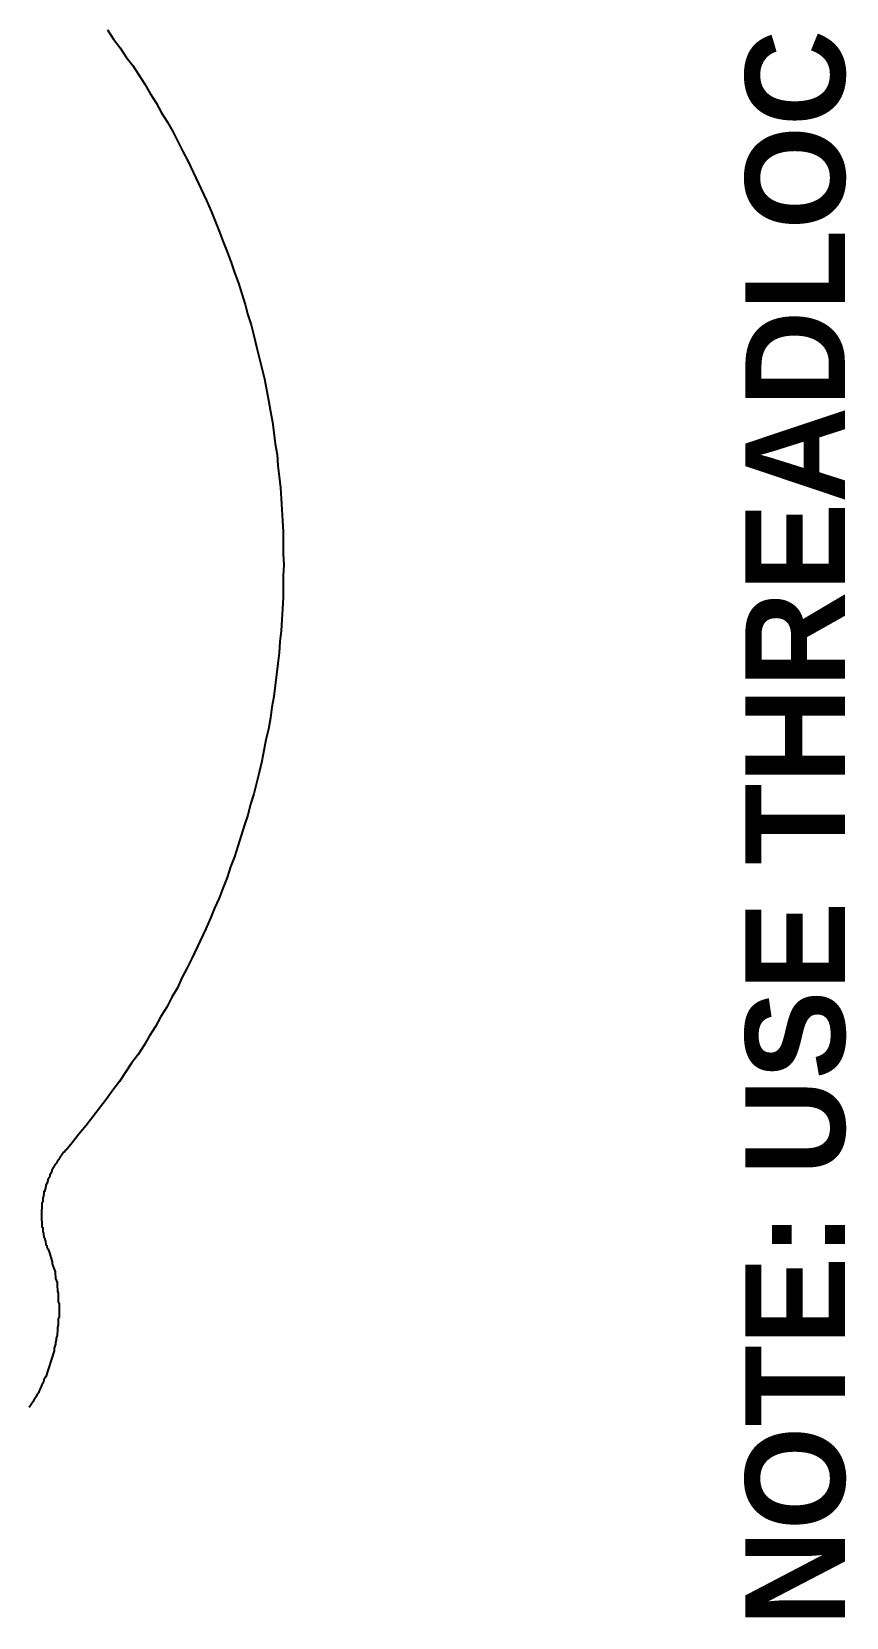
# Model space of a CAD drawing. Header units: inches. Extents: x 0 to 11, y 0.3 to 17.
# Drawn here: x 4.445 to 5.466, y 5.25 to 7.238 of the extents above; entities that cross this region are included whole.
import ezdxf

# ---------------------------------------------------------------- set-up
doc = ezdxf.new("R2010")
doc.units = ezdxf.units.IN
doc.header["$MEASUREMENT"] = 0
doc.layers.add('Layer 1', color=7, linetype='Continuous')

msp = doc.modelspace()

# ---------------------------------------------------------------- linework, layer by layer
at = {"layer": 'Layer 1', "color": 7, "lineweight": 25, "true_color": 0xffffff}
for points in [[(4.54, 7.24), (4.5475, 7.2283), (4.5558, 7.2175), (4.5633, 7.2058), (4.5717, 7.195), (4.5867, 7.1717), (4.5933, 7.16), (4.6008, 7.1483), (4.6075, 7.1358), (4.615, 7.1242), (4.6217, 7.1125), (4.6283, 7.1), (4.6342, 7.0875), (4.6408, 7.0758), (4.6642, 7.0258), (4.67, 7.0125), (4.68, 6.9875), (4.685, 6.9742), (4.69, 6.9617), (4.695, 6.9483), (4.6992, 6.9358), (4.7042, 6.9225), (4.7125, 6.8958), (4.7158, 6.8825), (4.72, 6.87), (4.7233, 6.8567), (4.7267, 6.8425), (4.7367, 6.8025), (4.7417, 6.7758), (4.7442, 6.7617), (4.7467, 6.7483), (4.7483, 6.735), (4.75, 6.7208), (4.7525, 6.7075), (4.7533, 6.6933), (4.755, 6.68), (4.7567, 6.6658), (4.7575, 6.6525), (4.7583, 6.6383), (4.7592, 6.625), (4.76, 6.6108), (4.76, 6.5833), (4.7608, 6.5692), (4.76, 6.5558), (4.76, 6.5283), (4.7592, 6.5142), (4.7583, 6.5008), (4.7575, 6.4867), (4.7558, 6.4733), (4.755, 6.4592), (4.7533, 6.4458), (4.7517, 6.4317), (4.75, 6.4183), (4.7483, 6.4042), (4.7458, 6.3908), (4.7442, 6.3775), (4.7417, 6.3633), (4.7383, 6.35), (4.7333, 6.3233), (4.73, 6.3092), (4.7233, 6.2825), (4.7192, 6.2692), (4.7158, 6.2558), (4.7117, 6.2433), (4.6992, 6.2033), (4.6942, 6.1908), (4.69, 6.1775), (4.685, 6.165), (4.68, 6.1517), (4.6742, 6.1392), (4.6692, 6.1267), (4.6633, 6.1133), (4.6458, 6.0758), (4.64, 6.0642), (4.6333, 6.0517), (4.6275, 6.0392), (4.6208, 6.0275), (4.6142, 6.015), (4.6067, 6.0033), (4.6, 5.9908), (4.5925, 5.9792), (4.5858, 5.9675), (4.5783, 5.9558), (4.57, 5.945), (4.555, 5.9217), (4.5467, 5.9108), (4.5383, 5.8992), (4.5133, 5.8667), (4.5042, 5.8558), (4.4958, 5.845), (4.4883, 5.8358)], [(4.4658, 5.7117), (4.465, 5.7125), (4.4642, 5.7142), (4.4642, 5.7158), (4.4633, 5.7167), (4.4633, 5.7183), (4.4625, 5.72), (4.4625, 5.7217), (4.4617, 5.7233), (4.4617, 5.7242), (4.4608, 5.7258), (4.4608, 5.7275), (4.46, 5.7292), (4.46, 5.7317), (4.4592, 5.7333), (4.4592, 5.7383), (4.4583, 5.7392), (4.4583, 5.7458), (4.4575, 5.7475), (4.4575, 5.7608), (4.4583, 5.7625), (4.4583, 5.77), (4.4592, 5.7717), (4.4592, 5.7767), (4.46, 5.7775), (4.46, 5.7792), (4.4608, 5.7808), (4.4608, 5.7842), (4.4617, 5.785), (4.4617, 5.7867), (4.4625, 5.7883), (4.4625, 5.79), (4.4633, 5.7908), (4.4633, 5.7925), (4.465, 5.7958), (4.465, 5.7967), (4.4658, 5.7983), (4.4658, 5.8), (4.4667, 5.8017), (4.4675, 5.8025), (4.4683, 5.8042), (4.4683, 5.8058), (4.4692, 5.8067), (4.4708, 5.81), (4.4708, 5.8108), (4.4725, 5.8142), (4.4733, 5.815), (4.475, 5.8183), (4.4758, 5.8192), (4.4767, 5.8208), (4.4775, 5.8217), (4.4783, 5.8233), (4.4792, 5.8242), (4.48, 5.8258), (4.4808, 5.8267), (4.4817, 5.8283), (4.4825, 5.8292), (4.4833, 5.8308), (4.4842, 5.8317), (4.485, 5.8333), (4.4867, 5.8342), (4.4875, 5.8358), (4.4883, 5.8358)], [(4.4658, 5.7117), (4.4667, 5.7083), (4.4708, 5.6958), (4.4708, 5.6933), (4.4742, 5.6833), (4.4742, 5.68), (4.475, 5.6775), (4.475, 5.675), (4.4767, 5.67), (4.4767, 5.6642), (4.4775, 5.6617), (4.4775, 5.6592), (4.4783, 5.6567), (4.4783, 5.6458), (4.4792, 5.6433), (4.4792, 5.6267), (4.4783, 5.6242), (4.4783, 5.6167), (4.4775, 5.6133), (4.4775, 5.6083), (4.4767, 5.6058), (4.4767, 5.6033), (4.4758, 5.6), (4.4758, 5.5975), (4.475, 5.595), (4.475, 5.5925), (4.4733, 5.5875), (4.4733, 5.5842), (4.4625, 5.5517), (4.4608, 5.5492), (4.4592, 5.5442), (4.4575, 5.5417), (4.4558, 5.5367), (4.4542, 5.5342), (4.4533, 5.5317), (4.4517, 5.53), (4.4508, 5.5275), (4.4475, 5.5225), (4.4467, 5.5208), (4.4417, 5.5133)]]:
    msp.add_lwpolyline(points, dxfattribs=at)

# ---------------------------------------------------------------- texts
at = {"layer": 'Layer 1', "color": 7, "true_color": 0xffffff, "insert": (5.4658, 5.2392), "char_height": 0.124667, "attachment_point": 7, "rotation": 90}
msp.add_mtext('\\fCentury Gothic|b1|i0|c0|p34;\\W1;NOTE: USE THREADLOCKER AS RETAINING COMPOUND BETWEEN TIMING ', dxfattribs=at)

doc.saveas('drawing.dxf')
